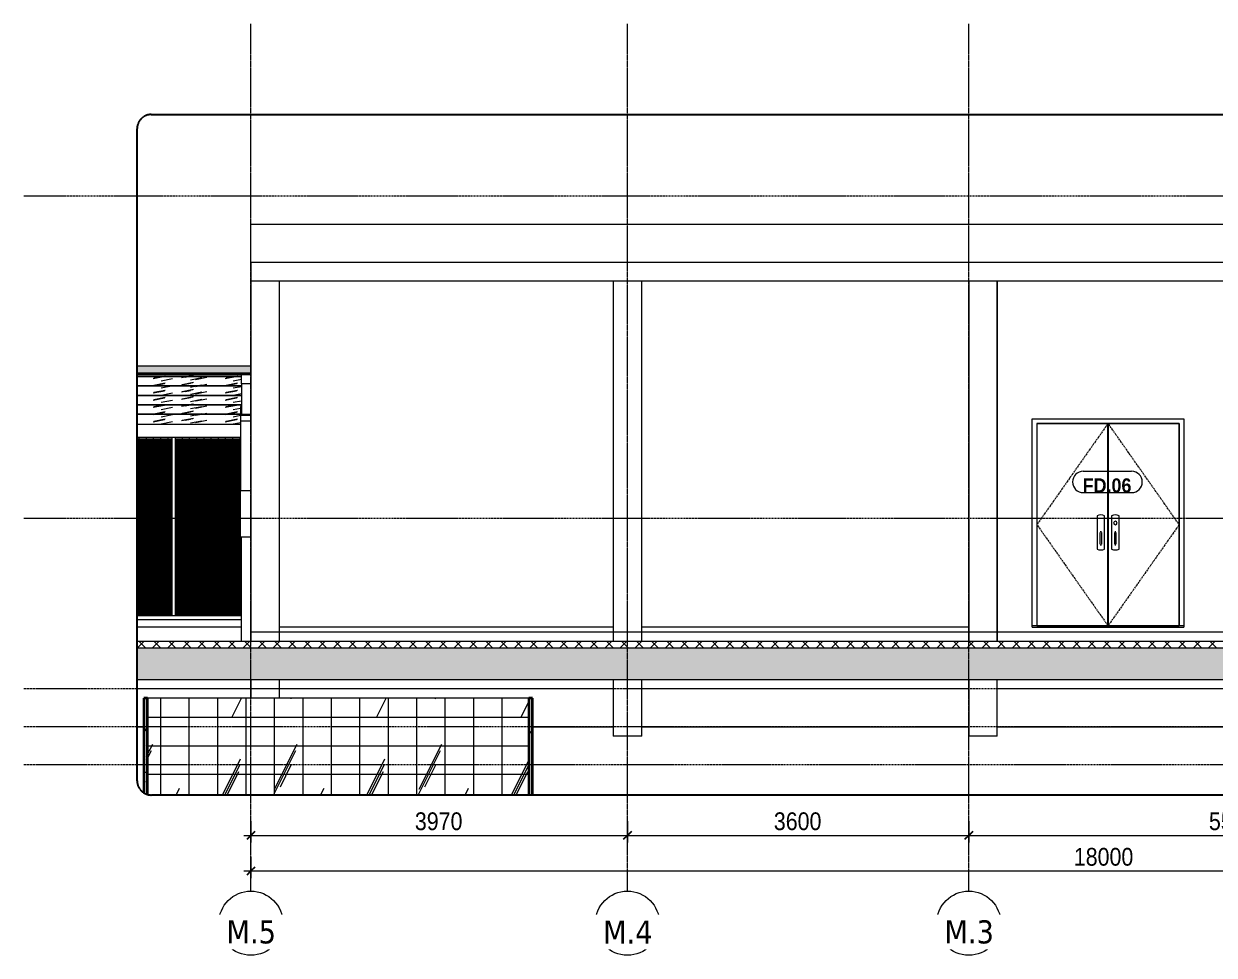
# Model space of a CAD drawing. Header units: millimetres. Extents: x 68650 to 268645, y -2410 to 17645.
# Drawn here: x 123653 to 136209, y -2410 to 7416 of the extents above; entities that cross this region are included whole.
import ezdxf

# ---------------------------------------------------------------- set-up
doc = ezdxf.new("R2010")
doc.units = ezdxf.units.MM
for name, pattern in [('Centre', [31.75, 6.35, -4.7625, 15.875, -4.7625]), ('Grid Line', [22.225, 12.7, -3.175, 3.175, -3.175]), ('Hidden', [7.14375, 4.7625, -2.38125])]:
    doc.linetypes.add(name, pattern=pattern)
for name, color, linetype, lineweight in [('A-ANNO-DIMS', 211, 'Continuous', 9), ('A-ANNO-DIMS-75', 211, 'Continuous', 9), ('A-DETL-GENF', 92, 'Continuous', 18), ('A-DETL-GENF-2', 92, 'Hidden', 25), ('A-DOOR', 31, 'Continuous', 18), ('A-DOOR-2', 31, 'Centre', 18), ('A-DOOR-FRAM-1', 31, 'Continuous', 18), ('A-DOOR-IDEN', 31, 'Continuous', 9), ('A-FLOR', 192, 'Continuous', 18), ('A-FLOR-FNSH-1', 7, 'Continuous', 18), ('A-FLOR-HRAL', 11, 'Continuous', 18), ('A-FLOR-HRAL-2', 8, 'Continuous', 18), ('A-FLOR-LEVL-2', 51, 'Centre', 9), ('A-FLOR-MCUT', 51, 'Continuous', 18), ('A-FLOR-PATT-1', 8, 'Continuous', 18), ('A-GLAZ-CURT', 52, 'Continuous', 18), ('A-GLAZ-CWMG', 51, 'Continuous', 18), ('A-WALL', 113, 'Continuous', 18), ('A-WALL-2', 250, 'Continuous', 35), ('A-WALL-PATT-1', 111, 'Continuous', 18), ('A-WALL-PATT-2', 254, 'Continuous', 18), ('I-WALL', 2, 'Continuous', 18), ('S-COLS', 52, 'Continuous', 18), ('S-GRID-1', 1, 'Grid Line', 9), ('S-GRID-IDEN', 1, 'Continuous', 9)]:
    doc.layers.add(name, color=color, linetype=linetype, lineweight=lineweight)
doc.styles.add('Arial_B', font='arialbd.ttf', dxfattribs={"width": 0.9, "height": 150})
doc.styles.add('Tahoma_B', font='tahomabd.ttf', dxfattribs={"height": 243.75})
doc.styles.add('UTM Avo', font='', dxfattribs={"width": 0.9, "height": 187.5})
doc.styles.get('UTM Avo').set_extended_font_data('UTM Avo')
doc.dimstyles.new('1_Dim_chi_tiet_2_5', dxfattribs={"dimscale": 304.8, "dimtxt": 187.368928, "dimasz": 0.295276, "dimexe": 0.246063, "dimexo": 0.0625, "dimgap": 0.024606, "dimtad": 1, "dimdec": 0, "dimrnd": 5, "dimzin": 0, "dimdsep": 46, "dimtxsty": 'UTM Avo', "dimblk1": 'OBLIQUE', "dimblk2": 'OBLIQUE', "dimsah": 1, "dimcen": 0.09, "dimdle": 0.246063, "dimazin": 0, "dimtfac": 1, "dimtdec": 4, "dimtix": 1, "dimtmove": 0, "dimatfit": 3, "dimfxl": 0.492126, "dimfxlon": 1, "dimtvp": 1, "dimtolj": 1, "dimtzin": 0, "dimarcsym": 2})
pattern_1 = [(0, (215501.35, 0), (304.8, 76.2), [25.146, -203.454, 25.146, -203.454, -1219.2]), (0, (215501.35, 0), (304.8, 76.2), [-457.2, 25.146, -432.054, 25.146, -203.454, -533.4]), (0, (215501.35, 0), (304.8, 76.2), [-1143, 25.146, -127.254, 25.146, -355.854]), (120, (215615.65, 38.1), (-218.391136, 225.86454), [25.146, -203.454, 25.146, -203.454, -1219.2]), (120, (215615.65, 38.1), (-218.391136, 225.86454), [-457.2, 25.146, -432.054, 25.146, -203.454, -533.4]), (120, (215615.65, 38.1), (-218.391136, 225.86454), [-1143, 25.146, -127.254, 25.146, -355.854]), (240, (215653.75, 190.5), (-86.408864, -302.06454), [25.146, -203.454, 25.146, -203.454, -1219.2]), (240, (215653.75, 190.5), (-86.408864, -302.06454), [-457.2, 25.146, -432.054, 25.146, -203.454, -533.4]), (240, (215653.75, 190.5), (-86.408864, -302.06454), [-1143, 25.146, -127.254, 25.146, -355.854])]
pattern_2 = [(11.254, (895.13, 3877.665), (0.00027, 75.813827), [121.397, -655.543]), (11.254, (133.13, 3877.665), (0.00027, 75.813827), [121.397, -655.543]), (11.254, (1259.904, 3892.31), (0.00027, 75.813827), [121.397, -655.543]), (11.254, (497.904, 3892.31), (0.00027, 75.813827), [121.397, -655.543]), (11.254, (1204.694, 3887.14), (0.00027, 75.813827), [121.397, -655.543]), (11.254, (442.694, 3887.14), (0.00027, 75.813827), [121.397, -655.543]), (11.254, (1148.416, 3916.75), (0.00027, 75.813827), [59.004, -717.935]), (11.254, (386.416, 3916.75), (0.00027, 75.813827), [59.004, -717.935]), (11.254, (1111.61, 3912.17), (0.00027, 75.813827), [121.397, -655.543]), (11.254, (349.61, 3912.17), (0.00027, 75.813827), [121.397, -655.543]), (11.254, (1118.105, 3915.46), (0.00027, 75.813827), [121.397, -655.543]), (11.254, (356.105, 3915.46), (0.00027, 75.813827), [121.397, -655.543]), (11.254, (810.675, 3901.026), (0.00027, 75.813827), [121.397, -655.543]), (11.254, (48.675, 3901.026), (0.00027, 75.813827), [121.397, -655.543]), (11.254, (817.17, 3904.904), (0.00027, 75.813827), [121.397, -655.543]), (11.254, (55.17, 3904.904), (0.00027, 75.813827), [121.397, -655.543]), (11.254, (818.92, 3907.7), (0.00027, 75.813827), [121.397, -655.543]), (11.254, (56.92, 3907.7), (0.00027, 75.813827), [121.397, -655.543])]
pattern_3 = [(63.435, (217291.6, 104.33), (-0.0014, 1524.001), [532.463, -2875.304]), (63.435, (215767.6, 104.33), (-0.0014, 1524.001), [532.463, -2875.304]), (63.435, (218021.16, 398.8), (-0.0014, 1524.001), [532.463, -2875.304]), (63.435, (216497.16, 398.8), (-0.0014, 1524.001), [532.463, -2875.304]), (63.435, (217910.74, 294.83), (-0.0014, 1524.001), [532.463, -2875.304]), (63.435, (216386.74, 294.83), (-0.0014, 1524.001), [532.463, -2875.304]), (63.435, (217798.2, 890.1), (-0.0014, 1524.001), [258.802, -3148.965]), (63.435, (216274.2, 890.1), (-0.0014, 1524.001), [258.802, -3148.965]), (63.435, (217724.6, 797.95), (-0.0014, 1524.001), [532.463, -2875.304]), (63.435, (216200.6, 797.95), (-0.0014, 1524.001), [532.463, -2875.304]), (63.435, (217737.56, 864.1), (-0.0014, 1524.001), [532.463, -2875.304]), (63.435, (216213.56, 864.1), (-0.0014, 1524.001), [532.463, -2875.304]), (63.435, (217122.7, 573.94), (-0.0014, 1524.001), [532.463, -2875.304]), (63.435, (215598.7, 573.94), (-0.0014, 1524.001), [532.463, -2875.304]), (63.435, (217135.7, 651.9), (-0.0014, 1524.001), [532.463, -2875.304]), (63.435, (215611.7, 651.9), (-0.0014, 1524.001), [532.463, -2875.304]), (63.435, (217139.2, 708.1), (-0.0014, 1524.001), [532.463, -2875.304]), (63.435, (215615.2, 708.1), (-0.0014, 1524.001), [532.463, -2875.304])]

# ---------------------------------------------------------------- blocks, each defined once
blk = doc.blocks.new('NBS_CLDPhysicalSecuritySystems_MtlMeshPnlFncngSym_CLDModsecSecurusS3_InfillPanel - NBS_CLDPhysicalSecuritySystems_MtlMeshPnlFncngSym_CLDModsecSecurusS2_InfillPanel-2369504-TKCS_NHÀ MÁY PHÁT ĐIỆN - MẶT ĐỨNG 1')
at = {"layer": 'A-FLOR-HRAL'}
h = blk.add_hatch(dxfattribs=at)
h.set_pattern_fill('FP_32', color=256, style=0, pattern_type=2)
h.set_pattern_definition([(180, (-91501.628, 1050), (2e-15, 13), []), (90, (-91501.63, 1050), (76, -5e-15), [])])
h.paths.add_polyline_path([(-90653, 1171), (-90288, 1171), (-90288, 3050), (-90653, 3050), (-90653, 1528)])
h.paths.add_polyline_path([(-90248, 1171), (-89553, 1171), (-89553, 2000), (-89563, 2000), (-89563, 3050), (-90248, 3050), (-90248, 1528)])
at = {"layer": 'A-FLOR-HRAL-2'}
for p, q in [((-90287, 3050), (-90653, 3050)), ((-90288, 3050), (-90288, 1171)), ((-90284, 3050), (-90288, 3050)), ((-90252, 3050), (-90284, 3050)), ((-90248, 3050), (-90252, 3050)), ((-90248, 1171), (-90248, 3050)), ((-89563, 3050), (-90248, 3050)), ((-89553, 1171), (-90653, 1171)), ((-90653, 1130), (-89553, 1130)), ((-90284, 1171), (-90287, 1171)), ((-90252, 1171), (-90284, 1171)), ((-90248, 1171), (-90252, 1171))]:
    blk.add_line(p, q, dxfattribs=at)
blk = doc.blocks.new('FD_06 - FD_06_EI60-1600x2200_CỬA ĐI 02 CÁNH PANEL THÉP-602137-TKCS_NHÀ MÁY PHÁT ĐIỆN - MẶT ĐỨNG 1')
at = {"layer": 'A-DOOR'}
for p, q in [((-80413, 3200), (-81162, 3200)), ((-81162, 3200), (-81162, 1065)), ((-80413, 1065), (-80413, 3200)), ((-79662, 3200), (-80410, 3200)), ((-80410, 3200), (-80410, 1065)), ((-79662, 1065), (-79662, 3200)), ((-80528, 2225), (-80528, 1875)), ((-80448, 1875), (-80448, 2225)), ((-80375, 2225), (-80375, 1875)), ((-80295, 1875), (-80295, 2225)), ((-80498, 2037), (-80498, 1939)), ((-80481, 2055), (-80494, 2055)), ((-80478, 1939), (-80478, 2037)), ((-80345, 2037), (-80345, 1939)), ((-80329, 2055), (-80342, 2055)), ((-80325, 1939), (-80325, 2037)), ((-80494, 1921), (-80481, 1921)), ((-80342, 1921), (-80329, 1921)), ((-79612, 1065), (-81212, 1065)), ((-81212, 1050), (-79612, 1050)), ((-81162, 1065), (-80413, 1065)), ((-80410, 1065), (-79662, 1065))]:
    blk.add_line(p, q, dxfattribs=at)
at = {"layer": 'A-DOOR', "flags": 128}
for points in [[(-80498, 2051), (-80498, 2051), (-80498, 2051), (-80498, 2051), (-80498, 2051), (-80498, 2051), (-80498, 2051), (-80498, 2051), (-80498, 2050), (-80498, 2050), (-80498, 2050), (-80498, 2050), (-80498, 2050), (-80498, 2049), (-80498, 2049), (-80498, 2049), (-80498, 2048), (-80498, 2048), (-80498, 2048), (-80498, 2047), (-80498, 2047), (-80498, 2047), (-80498, 2046), (-80498, 2046), (-80498, 2045), (-80498, 2045), (-80498, 2044), (-80498, 2044), (-80498, 2043), (-80498, 2043), (-80498, 2042), (-80498, 2042), (-80498, 2041), (-80498, 2041), (-80498, 2040), (-80498, 2040), (-80498, 2039), (-80498, 2039), (-80498, 2038), (-80498, 2037), (-80498, 2037)], [(-80478, 2037), (-80478, 2038), (-80478, 2038), (-80478, 2039), (-80478, 2040), (-80478, 2040), (-80478, 2041), (-80478, 2041), (-80478, 2042), (-80478, 2042), (-80478, 2043), (-80478, 2043), (-80478, 2044), (-80478, 2044), (-80478, 2045), (-80478, 2045), (-80478, 2046), (-80478, 2046), (-80478, 2046), (-80478, 2047), (-80478, 2047), (-80478, 2048), (-80478, 2048), (-80478, 2048), (-80478, 2049), (-80478, 2049), (-80478, 2049), (-80478, 2050), (-80478, 2050), (-80478, 2050), (-80478, 2050), (-80478, 2050), (-80478, 2051), (-80478, 2051), (-80478, 2051), (-80478, 2051), (-80478, 2051), (-80478, 2051), (-80478, 2051), (-80478, 2051)], [(-80345, 2051), (-80345, 2051), (-80345, 2051), (-80345, 2051), (-80345, 2051), (-80345, 2051), (-80345, 2051), (-80345, 2051), (-80345, 2050), (-80345, 2050), (-80345, 2050), (-80345, 2050), (-80345, 2050), (-80345, 2049), (-80345, 2049), (-80345, 2049), (-80345, 2048), (-80345, 2048), (-80345, 2048), (-80345, 2047), (-80345, 2047), (-80345, 2047), (-80345, 2046), (-80345, 2046), (-80345, 2045), (-80345, 2045), (-80345, 2044), (-80345, 2044), (-80345, 2043), (-80345, 2043), (-80345, 2042), (-80345, 2042), (-80345, 2041), (-80345, 2041), (-80345, 2040), (-80345, 2040), (-80345, 2039), (-80345, 2039), (-80345, 2038), (-80345, 2037), (-80345, 2037)], [(-80325, 2037), (-80325, 2038), (-80325, 2038), (-80325, 2039), (-80325, 2040), (-80325, 2040), (-80325, 2041), (-80325, 2041), (-80325, 2042), (-80325, 2042), (-80325, 2043), (-80325, 2043), (-80325, 2044), (-80325, 2044), (-80325, 2045), (-80325, 2045), (-80325, 2046), (-80325, 2046), (-80325, 2046), (-80325, 2047), (-80325, 2047), (-80325, 2048), (-80325, 2048), (-80325, 2048), (-80325, 2049), (-80325, 2049), (-80325, 2049), (-80325, 2050), (-80325, 2050), (-80325, 2050), (-80325, 2050), (-80325, 2050), (-80325, 2051), (-80325, 2051), (-80325, 2051), (-80325, 2051), (-80325, 2051), (-80325, 2051), (-80325, 2051), (-80325, 2051)], [(-80498, 1939), (-80498, 1938), (-80498, 1937), (-80498, 1937), (-80498, 1936), (-80498, 1936), (-80498, 1935), (-80498, 1935), (-80498, 1934), (-80498, 1934), (-80498, 1933), (-80498, 1933), (-80498, 1932), (-80498, 1932), (-80498, 1931), (-80498, 1931), (-80498, 1930), (-80498, 1930), (-80498, 1929), (-80498, 1929), (-80498, 1929), (-80498, 1928), (-80498, 1928), (-80498, 1927), (-80498, 1927), (-80498, 1927), (-80498, 1927), (-80498, 1926), (-80498, 1926), (-80498, 1926), (-80498, 1926), (-80498, 1925), (-80498, 1925), (-80498, 1925), (-80498, 1925), (-80498, 1925), (-80498, 1925), (-80498, 1925), (-80498, 1925), (-80498, 1925)], [(-80478, 1925), (-80478, 1925), (-80478, 1925), (-80478, 1925), (-80478, 1925), (-80478, 1925), (-80478, 1925), (-80478, 1925), (-80478, 1925), (-80478, 1925), (-80478, 1926), (-80478, 1926), (-80478, 1926), (-80478, 1926), (-80478, 1927), (-80478, 1927), (-80478, 1927), (-80478, 1928), (-80478, 1928), (-80478, 1928), (-80478, 1929), (-80478, 1929), (-80478, 1930), (-80478, 1930), (-80478, 1931), (-80478, 1931), (-80478, 1931), (-80478, 1932), (-80478, 1932), (-80478, 1933), (-80478, 1933), (-80478, 1934), (-80478, 1935), (-80478, 1935), (-80478, 1936), (-80478, 1936), (-80478, 1937), (-80478, 1937), (-80478, 1938), (-80478, 1938), (-80478, 1939)], [(-80345, 1939), (-80345, 1938), (-80345, 1937), (-80345, 1937), (-80345, 1936), (-80345, 1936), (-80345, 1935), (-80345, 1935), (-80345, 1934), (-80345, 1934), (-80345, 1933), (-80345, 1933), (-80345, 1932), (-80345, 1932), (-80345, 1931), (-80345, 1931), (-80345, 1930), (-80345, 1930), (-80345, 1929), (-80345, 1929), (-80345, 1929), (-80345, 1928), (-80345, 1928), (-80345, 1927), (-80345, 1927), (-80345, 1927), (-80345, 1927), (-80345, 1926), (-80345, 1926), (-80345, 1926), (-80345, 1926), (-80345, 1925), (-80345, 1925), (-80345, 1925), (-80345, 1925), (-80345, 1925), (-80345, 1925), (-80345, 1925), (-80345, 1925), (-80345, 1925)], [(-80325, 1925), (-80325, 1925), (-80325, 1925), (-80325, 1925), (-80325, 1925), (-80325, 1925), (-80325, 1925), (-80325, 1925), (-80325, 1925), (-80325, 1925), (-80325, 1926), (-80325, 1926), (-80325, 1926), (-80325, 1926), (-80325, 1927), (-80325, 1927), (-80325, 1927), (-80325, 1928), (-80325, 1928), (-80325, 1928), (-80325, 1929), (-80325, 1929), (-80325, 1930), (-80325, 1930), (-80325, 1931), (-80325, 1931), (-80325, 1931), (-80325, 1932), (-80325, 1932), (-80325, 1933), (-80325, 1933), (-80325, 1934), (-80325, 1935), (-80325, 1935), (-80325, 1936), (-80325, 1936), (-80325, 1937), (-80325, 1937), (-80325, 1938), (-80325, 1938), (-80325, 1939)]]:
    blk.add_lwpolyline(points, dxfattribs=at)
at = {"layer": 'A-DOOR'}
for centre, radius, start, end in [((-80488, 2144), 90.1, 63.6528, 116.3472), ((-80335, 2144), 90.1, 63.6528, 116.3472), ((-80335, 2149), 19, 0, 180), ((-80335, 2149), 19, 180, 0), ((-80488, 1956), 90.1, 243.6528, 296.3472), ((-80335, 1956), 90.1, 243.6528, 296.3472)]:
    blk.add_arc(centre, radius, start, end, dxfattribs=at)
at = {"layer": 'A-DOOR-2'}
for p, q in [((-80412, 3200), (-81162, 2132)), ((-79662, 2132), (-80412, 3200)), ((-81162, 2132), (-80412, 1065)), ((-79662, 2132), (-80412, 1065))]:
    blk.add_line(p, q, dxfattribs=at)
at = {"layer": 'A-DOOR-FRAM-1'}
for p, q in [((-81162, 3199), (-81162, 1065)), ((-81162, 3199), (-79662, 3199)), ((-80413, 3184), (-80410, 3184)), ((-79662, 3199), (-79662, 1065))]:
    blk.add_line(p, q, dxfattribs=at)
blk = doc.blocks.new('TRỤ ĐỂ XE ĐẦU HỒI - TRỤ ĐỂ XE ĐẦU HỒI-V31-TKCS_NHÀ MÁY PHÁT ĐIỆN - MẶT ĐỨNG 1')
at = {"layer": 'S-COLS'}
for p, q in [((-89553, 3618), (-89553, 3714)), ((-89553, 3618), (-89553, 3297)), ((-89453, 3618), (-89553, 3618)), ((-89553, 3377), (-89563, 3377)), ((-89563, 3377), (-89563, 3287)), ((-89563, 3287), (-89453, 3287)), ((-89563, 3287), (-89563, 3226)), ((-89553, 3297), (-89453, 3297)), ((-89563, 3226), (-89453, 3226)), ((-89563, 3226), (-89563, 2494)), ((-89563, 2000), (-89563, 2494)), ((-89563, 2494), (-89453, 2494)), ((-89453, 2000), (-89563, 2000)), ((-89553, 900), (-89553, 2000))]:
    blk.add_line(p, q, dxfattribs=at)
blk = doc.blocks.new('System Panel - Glazed-2550684-TKCS_NHÀ MÁY PHÁT ĐIỆN - MẶT ĐỨNG 1')
at = {"layer": 'A-GLAZ-CURT'}
h = blk.add_hatch(dxfattribs=at)
h.set_pattern_fill('FP_33', color=256, style=0, pattern_type=2)
h.set_pattern_definition(pattern_2)
h.paths.add_polyline_path([(-89563, 3194), (-89563, 3298), (-90653, 3298), (-90653, 3194), (-90069, 3194)])
for p, q in [((-89563, 3298), (-90653, 3298)), ((-90653, 3194), (-89563, 3194))]:
    blk.add_line(p, q, dxfattribs=at)
blk = doc.blocks.new('Rectangular Mullion - 40 x 80mm-2358312-TKCS_NHÀ MÁY PHÁT ĐIỆN - MẶT ĐỨNG 1')
at = {"layer": 'A-GLAZ-CWMG'}
for points in [[(-89453, 3730), (-89453, 3809), (-90653, 3809), (-90653, 3730), (-90069, 3730)], [(-90653, 3726), (-89453, 3726), (-89453, 3730), (-90653, 3730)]]:
    blk.add_hatch(color=256, dxfattribs=at).paths.add_polyline_path(points)
for p, q in [((-90653, 3809), (-89453, 3809)), ((-89453, 3730), (-90653, 3730))]:
    blk.add_line(p, q, dxfattribs=at)
blk = doc.blocks.new('System Panel - Glazed-2358310-TKCS_NHÀ MÁY PHÁT ĐIỆN - MẶT ĐỨNG 1')
at = {"layer": 'A-GLAZ-CURT'}
h = blk.add_hatch(dxfattribs=at)
h.set_pattern_fill('FP_33', color=256, style=0, pattern_type=2)
h.set_pattern_definition(pattern_2)
h.paths.add_polyline_path([(-90069, 3298), (-89563, 3298), (-89563, 3377), (-89553, 3377), (-89553, 3397), (-90653, 3397), (-90653, 3298)])
for p, q in [((-89553, 3397), (-90653, 3397)), ((-90653, 3298), (-89563, 3298))]:
    blk.add_line(p, q, dxfattribs=at)
blk = doc.blocks.new('System Panel - Glazed-V32-TKCS_NHÀ MÁY PHÁT ĐIỆN - MẶT ĐỨNG 1')
at = {"layer": 'A-GLAZ-CURT'}
h = blk.add_hatch(dxfattribs=at)
h.set_pattern_fill('FP_33', color=256, style=0, pattern_type=2)
h.set_pattern_definition(pattern_2)
h.paths.add_polyline_path([(-90069, 3397), (-89553, 3397), (-89553, 3496), (-90653, 3496), (-90653, 3397)])
for p, q in [((-89553, 3496), (-90653, 3496)), ((-90653, 3397), (-89553, 3397))]:
    blk.add_line(p, q, dxfattribs=at)
blk = doc.blocks.new('System Panel - Glazed-V33-TKCS_NHÀ MÁY PHÁT ĐIỆN - MẶT ĐỨNG 1')
at = {"layer": 'A-GLAZ-CURT'}
h = blk.add_hatch(dxfattribs=at)
h.set_pattern_fill('FP_33', color=256, style=0, pattern_type=2)
h.set_pattern_definition(pattern_2)
h.paths.add_polyline_path([(-90069, 3496), (-89553, 3496), (-89553, 3596), (-90653, 3596), (-90653, 3496)])
for p, q in [((-89553, 3596), (-90653, 3596)), ((-90653, 3496), (-89553, 3496))]:
    blk.add_line(p, q, dxfattribs=at)
blk = doc.blocks.new('System Panel - Glazed-V34-TKCS_NHÀ MÁY PHÁT ĐIỆN - MẶT ĐỨNG 1')
at = {"layer": 'A-GLAZ-CURT'}
h = blk.add_hatch(dxfattribs=at)
h.set_pattern_fill('FP_33', color=256, style=0, pattern_type=2)
h.set_pattern_definition(pattern_2)
h.paths.add_polyline_path([(-89553, 3596), (-89553, 3695), (-90653, 3695), (-90653, 3596), (-90069, 3596)])
for p, q in [((-89553, 3695), (-90653, 3695)), ((-90653, 3596), (-89553, 3596))]:
    blk.add_line(p, q, dxfattribs=at)
blk = doc.blocks.new('System Panel - Glazed-2550685-TKCS_NHÀ MÁY PHÁT ĐIỆN - MẶT ĐỨNG 1')
at = {"layer": 'A-GLAZ-CURT'}
h = blk.add_hatch(dxfattribs=at)
h.set_pattern_fill('FP_34', color=256, style=0, pattern_type=2)
h.set_pattern_definition([(63.321, (895.13, -106.6), (-0.0032, 758.2195), [265.175, -1431.948]), (63.321, (133.13, -106.6), (-0.0032, 758.2195), [265.175, -1431.948]), (63.321, (1259.9, 39.9), (-0.0032, 758.2195), [265.175, -1431.948]), (63.321, (497.9, 39.9), (-0.0032, 758.2195), [265.175, -1431.948]), (63.321, (1204.7, -11.8), (-0.0032, 758.2195), [265.175, -1431.948]), (63.321, (442.7, -11.8), (-0.0032, 758.2195), [265.175, -1431.948]), (63.321, (1148.4, 284.33), (-0.0032, 758.2195), [128.888, -1568.236]), (63.321, (386.4, 284.33), (-0.0032, 758.2195), [128.888, -1568.236]), (63.321, (1111.6, 238.5), (-0.0032, 758.2195), [265.175, -1431.948]), (63.321, (349.6, 238.5), (-0.0032, 758.2195), [265.175, -1431.948]), (63.321, (1118.1, 271.4), (-0.0032, 758.2195), [265.175, -1431.948]), (63.321, (356.1, 271.4), (-0.0032, 758.2195), [265.175, -1431.948]), (63.321, (810.67, 127.05), (-0.0032, 758.2195), [265.175, -1431.948]), (63.321, (48.67, 127.05), (-0.0032, 758.2195), [265.175, -1431.948]), (63.321, (817.17, 165.83), (-0.0032, 758.2195), [265.175, -1431.948]), (63.321, (55.17, 165.83), (-0.0032, 758.2195), [265.175, -1431.948]), (63.321, (818.92, 193.8), (-0.0032, 758.2195), [265.175, -1431.948]), (63.321, (56.92, 193.8), (-0.0032, 758.2195), [265.175, -1431.948])])
h.paths.add_polyline_path([(-89453, 3714), (-89453, 3726), (-90653, 3726), (-90653, 3714), (-90069, 3714)])
h = blk.add_hatch(dxfattribs=at)
h.set_pattern_fill('FP_33', color=256, style=0, pattern_type=2)
h.set_pattern_definition(pattern_2)
h.paths.add_polyline_path([(-90069, 3695), (-89553, 3695), (-89553, 3714), (-90653, 3714), (-90653, 3695)])
for p, q in [((-90653, 3726), (-89453, 3726)), ((-89453, 3714), (-90653, 3714)), ((-90653, 3695), (-89553, 3695))]:
    blk.add_line(p, q, dxfattribs=at)
blk = doc.blocks.new('BORDER VIEW - BORDER VIEW-2320610-TKCS_NHÀ MÁY PHÁT ĐIỆN - MẶT ĐỨNG 1')
at = {"layer": 'A-DETL-GENF-2'}
for p, q in [((-90503, 6459), (-70509, 6459)), ((-90653, -570), (-90653, 6309)), ((-70359, 6309), (-70359, -570)), ((-70509, -720), (-90503, -720))]:
    blk.add_line(p, q, dxfattribs=at)
for centre, start, end in [((-90503, 6309), 90, 180), ((-70509, 6309), 0, 90), ((-90503, -570), 180, 270), ((-70509, -570), 270, 360)]:
    blk.add_arc(centre, 150, start, end, dxfattribs=at)
blk = doc.blocks.new('Grid - M_Grid Head - Circle-353313-TKCS_NHÀ MÁY PHÁT ĐIỆN - MẶT ĐỨNG 1')
at = {"layer": 'S-GRID-IDEN'}
blk.add_circle((-71453, -2072), 338, dxfattribs=at)
blk = doc.blocks.new('STN_Door Tag - STN_Door Tag-1788670-TKCS_NHÀ MÁY PHÁT ĐIỆN - MẶT ĐỨNG 1')
at = {"layer": 'A-DOOR-IDEN'}
for p, q in [((-80674, 2697), (-80164, 2697)), ((-80674, 2470), (-80164, 2470))]:
    blk.add_line(p, q, dxfattribs=at)
for centre, start, end in [((-80674, 2583), 90, 270), ((-80164, 2583), 270, 90)]:
    blk.add_arc(centre, 113, start, end, dxfattribs=at)
blk = doc.blocks.new('DIMBLOCK28-TKCS_NHÀ MÁY PHÁT ĐIỆN - MẶT ĐỨNG 1')
at = {"layer": 'A-ANNO-DIMS-75'}
for p, q in [((126049, -996), (126049, -1221)), ((126049, -1146), (126049, -996)), ((130021, -996), (130021, -1221)), ((130021, -1146), (130021, -996)), ((125974, -1146), (130021, -1146))]:
    blk.add_line(p, q, dxfattribs=at)
at = {"layer": 'A-ANNO-DIMS-75', "lineweight": 25}
for p, q in [((126049, -1146), (126094, -1101)), ((130021, -1146), (130066, -1101)), ((126049, -1146), (126004, -1191)), ((130021, -1146), (129976, -1191))]:
    blk.add_line(p, q, dxfattribs=at)
at = {"layer": 'A-ANNO-DIMS-75', "color": 0, "insert": (127778, -903), "char_height": 187.5, "width": 616.24, "attachment_point": 1, "line_spacing_factor": 1.110334, "style": 'UTM Avo'}
blk.add_mtext('3970', dxfattribs=at)
blk = doc.blocks.new('_Oblique')
at = {"color": 0, "linetype": 'ByBlock', "lineweight": -2}
blk.add_line((-0.5, -0.5), (0.5, 0.5), dxfattribs=at)
blk = doc.blocks.new('DIMBLOCK29-TKCS_NHÀ MÁY PHÁT ĐIỆN - MẶT ĐỨNG 1')
at = {"layer": 'A-ANNO-DIMS-75'}
for p, q in [((130021, -996), (130021, -1221)), ((130021, -1146), (130021, -996)), ((133621, -996), (133621, -1221)), ((133621, -1146), (133621, -996)), ((130021, -1146), (133621, -1146))]:
    blk.add_line(p, q, dxfattribs=at)
at = {"layer": 'A-ANNO-DIMS-75', "lineweight": 25}
for p, q in [((130021, -1146), (130066, -1101)), ((133621, -1146), (133666, -1101)), ((130021, -1146), (129976, -1191)), ((133621, -1146), (133576, -1191))]:
    blk.add_line(p, q, dxfattribs=at)
at = {"layer": 'A-ANNO-DIMS-75', "color": 0, "insert": (131564, -903), "char_height": 187.5, "width": 616.24, "attachment_point": 1, "line_spacing_factor": 1.110334, "style": 'UTM Avo'}
blk.add_mtext('3600', dxfattribs=at)
blk = doc.blocks.new('DIMBLOCK30-TKCS_NHÀ MÁY PHÁT ĐIỆN - MẶT ĐỨNG 1')
at = {"layer": 'A-ANNO-DIMS-75'}
for p, q in [((133621, -996), (133621, -1221)), ((133621, -1146), (133621, -996)), ((139199, -996), (139199, -1221)), ((139199, -1146), (139199, -996)), ((133621, -1146), (139199, -1146))]:
    blk.add_line(p, q, dxfattribs=at)
at = {"layer": 'A-ANNO-DIMS-75', "lineweight": 25}
for p, q in [((133621, -1146), (133666, -1101)), ((139199, -1146), (139244, -1101)), ((133621, -1146), (133576, -1191)), ((139199, -1146), (139154, -1191))]:
    blk.add_line(p, q, dxfattribs=at)
at = {"layer": 'A-ANNO-DIMS-75', "color": 0, "insert": (136153, -903), "char_height": 187.5, "width": 616.24, "attachment_point": 1, "line_spacing_factor": 1.110334, "style": 'UTM Avo'}
blk.add_mtext('5580', dxfattribs=at)
blk = doc.blocks.new('DIMBLOCK32-TKCS_NHÀ MÁY PHÁT ĐIỆN - MẶT ĐỨNG 1')
at = {"layer": 'A-ANNO-DIMS-75'}
for p, q in [((126049, -1371), (126049, -1596)), ((126049, -1521), (126049, -1371)), ((144049, -1371), (144049, -1596)), ((144049, -1521), (144049, -1371)), ((125974, -1521), (144124, -1521))]:
    blk.add_line(p, q, dxfattribs=at)
at = {"layer": 'A-ANNO-DIMS-75', "lineweight": 25}
for p, q in [((126049, -1521), (126094, -1476)), ((144049, -1521), (144094, -1476)), ((126049, -1521), (126004, -1566)), ((144049, -1521), (144004, -1566))]:
    blk.add_line(p, q, dxfattribs=at)
at = {"layer": 'A-ANNO-DIMS-75', "color": 0, "insert": (134728, -1278), "char_height": 187.5, "width": 770.29, "attachment_point": 1, "line_spacing_factor": 1.110334, "style": 'UTM Avo'}
blk.add_mtext('18000', dxfattribs=at)

msp = doc.modelspace()

# ---------------------------------------------------------------- hatches: boundary and pattern name
at = {"layer": 'A-FLOR-PATT-1'}
h = msp.add_hatch(dxfattribs=at)
h.set_pattern_fill('FP_30', color=256, style=0, pattern_type=2)
h.set_pattern_definition([(45, (215501.35, 0), (-79.54951, 79.54951), []), (135, (215501.35, 0), (-79.54951, -79.54951), [])])
h.paths.add_polyline_path([(145142, 830), (145142, 900), (124848.8, 900), (124848.8, 830), (142672.2, 830)])
h = msp.add_hatch(dxfattribs=at)
h.set_pattern_fill('FP_28', color=256, style=0, pattern_type=2)
h.set_pattern_definition(pattern_1)
h.paths.add_polyline_path([(145142, 500), (145142, 830), (124848.8, 830), (124848.8, 500), (142672.2, 500)])
h = msp.add_hatch(dxfattribs=at)
h.set_pattern_fill('FP_29', color=256, style=0, pattern_type=2)
h.set_pattern_definition([(50, (215501.35, 0), (136.63831, -11.95415), [14.287, -157.162]), (355, (215501.35, 0), (-26.43178, 143.29295), [11.43, -125.73]), (100.451, (215512.73, -1), (110.20732, 131.33785), [12.143, -133.568]), (46.184, (215501.35, 38.1), (203.30933, -31.53157), [21.431, -235.744]), (96.636, (215518.29, 35.47), (178.05204, 185.5712), [18.214, -200.351]), (351.184, (215501.35, 38.1), (178.05416, 185.5685), [17.145, -188.595]), (21, (215520.4, 28.57), (113.71107, -76.6989), [14.287, -157.162]), (326, (215520.4, 28.57), (46.35205, 138.14122), [11.43, -125.73]), (71.451, (215529.87, 22.18), (160.06335, 61.4411), [12.143, -133.568]), (37.5, (215501.35, 0), (2.316547, 63.41591), [2.515, -121.691, 2.515, -125.12, -126.206]), (37.5, (215501.35, 0), (2.316547, 63.41591), [-251.841, 2.515, -123.692]), (7.5, (215501.35, 0), (50.114644, 75.135065), [2.515, -70.256, 2.515, -118.834, -48.101]), (7.5, (215501.35, 0), (50.114644, 75.135065), [-194.119, 2.515, -45.587]), (327.5, (215458.867, 0), (101.693422, -4.296742), [2.515, -45.11, 2.515, -146.075, -197.167]), (327.5, (215458.867, 0), (101.693422, -4.296742), [-196.215, 2.515, -194.653]), (317.5, (215439.82, 0), (111.0972, 19.06992), [2.515, -59.398, 2.515, -96.164, -140.017]), (317.5, (215439.82, 0), (111.0972, 19.06992), [-160.591, 2.515, -137.503])])
h.paths.add_polyline_path([(145142, 500), (145142, 830), (124848.8, 830), (124848.8, 500), (142672.2, 500)])
at = {"layer": 'A-WALL-PATT-1'}
h = msp.add_hatch(dxfattribs=at)
h.set_pattern_fill('FP_28', color=256, style=0, pattern_type=2)
h.set_pattern_definition(pattern_1)
h.paths.add_polyline_path([(124948.8, -710.3), (124948.8, 300), (124918.8, 300), (124918.8, -696.1), (124923.8, -699.9)])
h = msp.add_hatch(dxfattribs=at)
h.set_pattern_fill('FP_35', color=256, style=0, pattern_type=2)
h.set_pattern_definition(pattern_3)
h.paths.add_polyline_path([(124958.8, -714.4), (124958.8, 300), (124948.8, 300), (124948.8, -710.3)])
h = msp.add_hatch(dxfattribs=at)
h.set_pattern_fill('FP_35', color=256, style=0, pattern_type=2)
h.set_pattern_definition(pattern_3)
h.paths.add_polyline_path([(128988.8, -720), (128988.8, 300), (128978.8, 300), (128978.8, -720)])
h = msp.add_hatch(dxfattribs=at)
h.set_pattern_fill('FP_28', color=256, style=0, pattern_type=2)
h.set_pattern_definition(pattern_1)
h.paths.add_polyline_path([(129018.8, -720), (129018.8, 300), (128988.8, 300), (128988.8, -720)])
at = {"layer": 'A-WALL-PATT-2'}
h = msp.add_hatch(dxfattribs=at)
h.set_pattern_fill('FP_35', color=256, style=0, pattern_type=2)
h.set_pattern_definition(pattern_3)
h.paths.add_polyline_path([(127347.6, -720), (128978.8, -720), (128978.8, 300), (124958.8, 300), (124958.8, -714.4), (124960, -714.9), (124998.8, -720)])
h = msp.add_hatch(dxfattribs=at)
h.set_pattern_fill('FP_36', color=256, style=0, pattern_type=2)
h.set_pattern_definition([(0, (128998.78, -2000), (0, 300), []), (90, (128998.78, -2000), (-300, 2e-14), [])])
h.paths.add_polyline_path([(127347.6, -720), (128978.8, -720), (128978.8, 300), (124958.8, 300), (124958.8, -714.4), (124960, -714.9), (124998.8, -720)])

# ---------------------------------------------------------------- linework, layer by layer
at = {"layer": 'A-FLOR'}
for p, q in [((126048.8, 4900), (144048.8, 4900)), ((126048.8, 4900), (126048.8, 4700)), ((144048.8, 4700), (126048.8, 4700)), ((126048.8, 1000), (144048.8, 1000)), ((126048.8, 1000), (126048.8, 900))]:
    msp.add_line(p, q, dxfattribs=at)
at = {"layer": 'A-FLOR-FNSH-1'}
for p, q in [((145142, 900), (124848.8, 900)), ((124848.8, 500), (145142, 500))]:
    msp.add_line(p, q, dxfattribs=at)
at = {"layer": 'A-FLOR-LEVL-2'}
for p, q in [((123653.4, 5600), (147058.7, 5600)), ((123653.4, 2200), (147058.7, 2200)), ((146106.2, 400), (123653.4, 400)), ((147058.7, 0), (123653.4, 0)), ((146106.2, -400), (123653.4, -400))]:
    msp.add_line(p, q, dxfattribs=at)
at = {"layer": 'A-FLOR-MCUT'}
msp.add_line((145142, 830), (124848.8, 830), dxfattribs=at)
at = {"layer": 'A-WALL'}
for p, q in [((126048.8, 4900), (126048.8, 5300)), ((144048.8, 5300), (126048.8, 5300)), ((133920.6, 4700), (133920.6, 900)), ((134289.7, 1050), (134289.7, 3250)), ((134289.7, 3250), (135889.7, 3250)), ((135889.7, 3250), (135889.7, 1050)), ((125948.8, 1050), (124848.8, 1050)), ((129870.6, 1050), (126348.8, 1050)), ((133620.6, 1050), (130170.6, 1050)), ((126048.8, 400), (124848.8, 400)), ((129870.6, 400), (126348.8, 400)), ((133620.6, 400), (130170.6, 400)), ((139048.8, 400), (133920.6, 400)), ((124948.8, 300), (124948.8, -710.3)), ((128988.8, -720), (128988.8, 300)), ((124848.8, 0), (124918.8, 0)), ((129018.8, 0), (129870.6, 0)), ((130170.6, 0), (133620.6, 0)), ((133920.6, 0), (139048.8, 0))]:
    msp.add_line(p, q, dxfattribs=at)
at = {"layer": 'A-WALL-2'}
for p, q in [((124918.8, 300), (124918.8, -696.1)), ((124958.8, 300), (124918.8, 300)), ((124958.8, -714.4), (124958.8, 300)), ((129018.8, 300), (128978.8, 300)), ((128978.8, 300), (128978.8, -720)), ((129018.8, -720), (129018.8, 300))]:
    msp.add_line(p, q, dxfattribs=at)
at = {"layer": 'I-WALL'}
msp.add_line((128978.8, 300), (124958.8, 300), dxfattribs=at)
at = {"layer": 'S-COLS'}
for p, q in [((126048.8, 4700), (126048.8, 900)), ((126348.8, 900), (126348.8, 4700)), ((129870.6, 4700), (129870.6, 900)), ((130170.6, 900), (130170.6, 4700)), ((133620.6, 4700), (133620.6, 900)), ((133920.6, 900), (133920.6, 4700)), ((126048.8, 500), (126048.8, 300)), ((126348.8, 300), (126348.8, 500)), ((129870.6, 500), (129870.6, -100)), ((130170.6, -100), (130170.6, 500)), ((133620.6, 500), (133620.6, -100)), ((133920.6, -100), (133920.6, 500)), ((130170.6, -100), (129870.6, -100)), ((133920.6, -100), (133620.6, -100))]:
    msp.add_line(p, q, dxfattribs=at)
at = {"layer": 'S-GRID-1'}
for p, q in [((126048.8, 5540.9), (126048.8, 7415.9)), ((130020.6, 5540.9), (130020.6, 7415.9)), ((133620.6, 5540.9), (133620.6, 7415.9)), ((126048.8, 140.2), (126048.8, 5540.9)), ((130020.6, 140.2), (130020.6, 5540.9)), ((133620.6, 140.2), (133620.6, 5540.9)), ((126048.8, -1734.8), (126048.8, 140.2)), ((130020.6, -1734.8), (130020.6, 140.2)), ((133620.6, -1734.8), (133620.6, 140.2))]:
    msp.add_line(p, q, dxfattribs=at)

# ---------------------------------------------------------------- block references
at = {"layer": 'A-DETL-GENF'}
msp.add_blockref('BORDER VIEW - BORDER VIEW-2320610-TKCS_NHÀ MÁY PHÁT ĐIỆN - MẶT ĐỨNG 1', (215501.3, 0), dxfattribs=at)
at = {"layer": 'A-DOOR'}
msp.add_blockref('FD_06 - FD_06_EI60-1600x2200_CỬA ĐI 02 CÁNH PANEL THÉP-602137-TKCS_NHÀ MÁY PHÁT ĐIỆN - MẶT ĐỨNG 1', (215501.3, 0), dxfattribs=at)
at = {"layer": 'A-DOOR-IDEN'}
msp.add_blockref('STN_Door Tag - STN_Door Tag-1788670-TKCS_NHÀ MÁY PHÁT ĐIỆN - MẶT ĐỨNG 1', (215501.3, 0), dxfattribs=at)
at = {"layer": 'A-FLOR-HRAL-2'}
msp.add_blockref('NBS_CLDPhysicalSecuritySystems_MtlMeshPnlFncngSym_CLDModsecSecurusS3_InfillPanel - NBS_CLDPhysicalSecuritySystems_MtlMeshPnlFncngSym_CLDModsecSecurusS2_InfillPanel-2369504-TKCS_NHÀ MÁY PHÁT ĐIỆN - MẶT ĐỨNG 1', (215501.3, 0), dxfattribs=at)
at = {"layer": 'A-GLAZ-CURT'}
for name in ['System Panel - Glazed-2550685-TKCS_NHÀ MÁY PHÁT ĐIỆN - MẶT ĐỨNG 1', 'System Panel - Glazed-V34-TKCS_NHÀ MÁY PHÁT ĐIỆN - MẶT ĐỨNG 1', 'System Panel - Glazed-V33-TKCS_NHÀ MÁY PHÁT ĐIỆN - MẶT ĐỨNG 1', 'System Panel - Glazed-V32-TKCS_NHÀ MÁY PHÁT ĐIỆN - MẶT ĐỨNG 1', 'System Panel - Glazed-2358310-TKCS_NHÀ MÁY PHÁT ĐIỆN - MẶT ĐỨNG 1', 'System Panel - Glazed-2550684-TKCS_NHÀ MÁY PHÁT ĐIỆN - MẶT ĐỨNG 1']:
    msp.add_blockref(name, (215501.3, 0), dxfattribs=at)
at = {"layer": 'A-GLAZ-CWMG'}
msp.add_blockref('Rectangular Mullion - 40 x 80mm-2358312-TKCS_NHÀ MÁY PHÁT ĐIỆN - MẶT ĐỨNG 1', (215501.3, 0), dxfattribs=at)
at = {"layer": 'S-COLS'}
msp.add_blockref('TRỤ ĐỂ XE ĐẦU HỒI - TRỤ ĐỂ XE ĐẦU HỒI-V31-TKCS_NHÀ MÁY PHÁT ĐIỆN - MẶT ĐỨNG 1', (215501.3, 0), dxfattribs=at)
at = {"layer": 'S-GRID-IDEN'}
for p in [(197501.3, 0), (201473.2, 0), (205073.2, 0)]:
    msp.add_blockref('Grid - M_Grid Head - Circle-353313-TKCS_NHÀ MÁY PHÁT ĐIỆN - MẶT ĐỨNG 1', p, dxfattribs=at)

# ---------------------------------------------------------------- texts
at = {"layer": 'A-DOOR-IDEN', "insert": (135078.6, 2544.5), "char_height": 150, "width": 527.175, "attachment_point": 5, "line_spacing_factor": 0.936439, "style": 'Arial_B'}
msp.add_mtext('\\pt3.375,6.75,10.125,13.5,16.875,20.25,23.625,27,30.375,33.75,37.125,40.5,43.875,47.25,50.625,54,57.375,60.75,64.125,67.5,70.875,74.25,77.625,81,84.375,87.75,91.125,94.5,97.875,101.25,104.625,108;FD.06', dxfattribs=at)

# ---------------------------------------------------------------- dimensions: what is measured, and where the dimension line sits
at = {"layer": 'A-ANNO-DIMS'}
for base, p1, p2, override, picture, middle in [((130020.6, -1146.4), (126048.8, -996.4), (130020.6, -996.4), {"dimpost": '<>', "dimfxl": 3971.818182}, 'DIMBLOCK28-TKCS_NHÀ MÁY PHÁT ĐIỆN - MẶT ĐỨNG 1', (128034.7, -1041.9)), ((133620.6, -1146.4), (130020.6, -996.4), (133620.6, -996.4), {"dimpost": '<>', "dimfxl": 3600}, 'DIMBLOCK29-TKCS_NHÀ MÁY PHÁT ĐIỆN - MẶT ĐỨNG 1', (131820.6, -1041.9)), ((139198.8, -1146.4), (133620.6, -996.4), (139198.8, -996.4), {"dimpost": '<>', "dimfxl": 5578.181818}, 'DIMBLOCK30-TKCS_NHÀ MÁY PHÁT ĐIỆN - MẶT ĐỨNG 1', (136409.7, -1041.9)), ((144048.8, -1521.4), (126048.8, -1371.4), (144048.8, -1371.4), {"dimpost": '<>', "dimfxl": 18000}, 'DIMBLOCK32-TKCS_NHÀ MÁY PHÁT ĐIỆN - MẶT ĐỨNG 1', (135048.8, -1416.9))]:
    dim = msp.add_linear_dim(base=base, p1=p1, p2=p2, dimstyle='1_Dim_chi_tiet_2_5', override=override, dxfattribs=at)
    dim.commit()
    dim.dimension.update_dxf_attribs({"geometry": picture, "text_midpoint": middle})

# ---------------------------------------------------------------- next in the draw order: texts
at = {"layer": 'S-GRID-IDEN', "char_height": 243.75, "width": 620.25, "attachment_point": 5, "line_spacing_factor": 0.996129, "style": 'Tahoma_B', "bg_fill": 3, "box_fill_scale": 1.25, "bg_fill_color": 256, "bg_fill_true_color": 13158600, "bg_fill_transparency": 0}
for s, insert in [('\\pt952.49944,1904.99888,2857.50075,3810.00019,4762.49962,5714.99906,6667.50094,7620.00037,8572.49981,9524.99925,10477.50113,11430.00056,12382.5,13334.99944,14287.49888,15240.00075,16192.50019,17144.99963,18097.49906,19050.00094,20002.50038,20954.99981,21907.49925,22860.00113,23812.50056,24765,25717.49944,26669.99887,27622.50075,28575.00019,29527.49963,30479.99906;M.5', (126051.9, -2166)), ('\\pt952.49944,1904.99888,2857.50075,3810.00019,4762.49962,5714.99906,6667.50094,7620.00037,8572.49981,9524.99925,10477.50113,11430.00056,12382.5,13334.99944,14287.49888,15240.00075,16192.50019,17144.99963,18097.49906,19050.00094,20002.50038,20954.99981,21907.49925,22860.00113,23812.50056,24765,25717.49944,26669.99887,27622.50075,28575.00019,29527.49963,30479.99906;M.4', (130023.7, -2166)), ('\\pt952.49944,1904.99888,2857.50075,3810.00019,4762.49962,5714.99906,6667.50094,7620.00037,8572.49981,9524.99925,10477.50113,11430.00056,12382.5,13334.99944,14287.49888,15240.00075,16192.50019,17144.99963,18097.49906,19050.00094,20002.50038,20954.99981,21907.49925,22860.00113,23812.50056,24765,25717.49944,26669.99887,27622.50075,28575.00019,29527.49963,30479.99906;M.3', (133623.7, -2166))]:
    msp.add_mtext(s, dxfattribs=dict(at, insert=insert))

doc.saveas('drawing.dxf')
